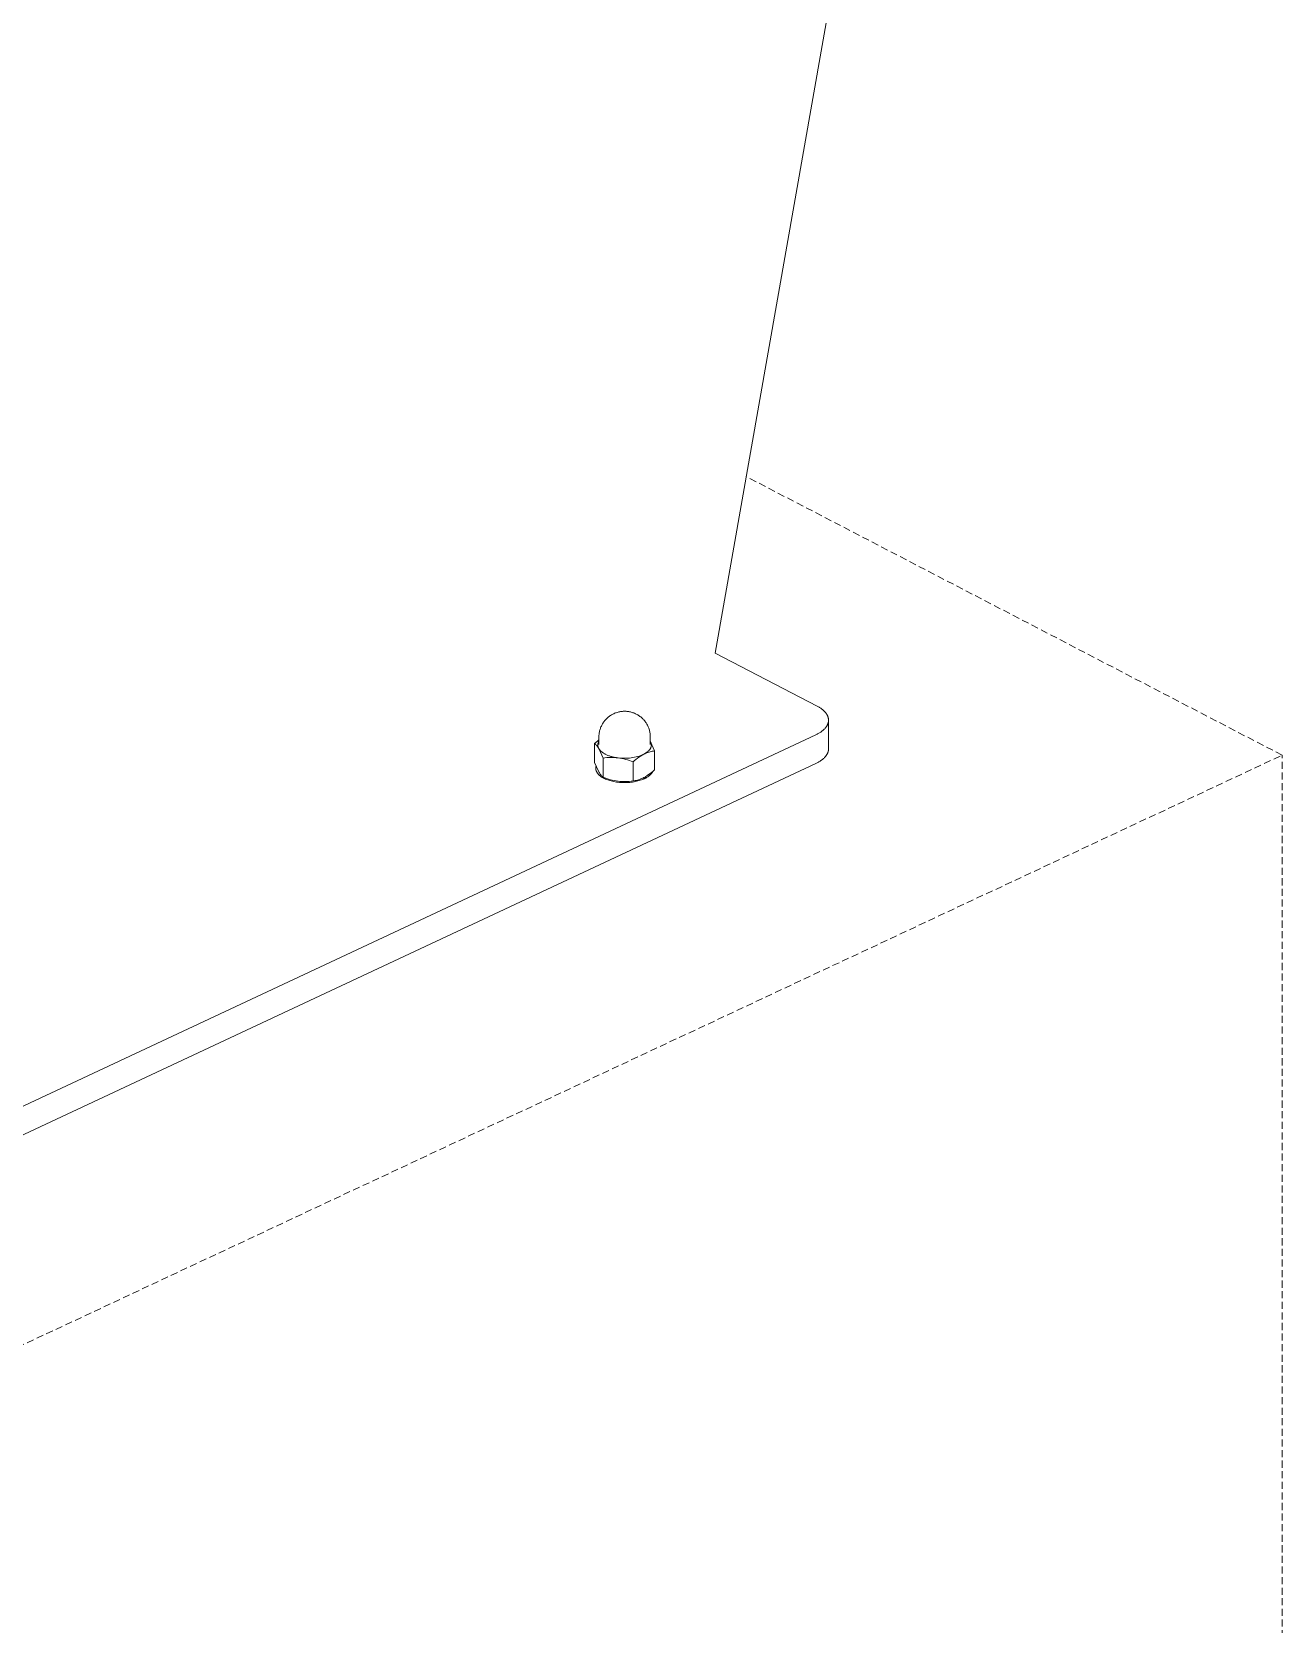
# Model space of a CAD drawing. Header units: millimetres. Extents: x -507 to 4570, y -12 to 3479.
# Drawn here: x 4221.7 to 4446.7, y 1087.6 to 1374.1 of the extents above; entities that cross this region are included whole.
import ezdxf

# ---------------------------------------------------------------- set-up
doc = ezdxf.new("R2010")
doc.units = ezdxf.units.MM
doc.linetypes.add('HIDDEN', pattern=[1.905, 1.27, -0.635])
doc.layers.add('ZANO_R', color=7, linetype='Continuous', lineweight=0)
doc.layers.add('ZANO_R_przerywana', color=7, linetype='HIDDEN', lineweight=0)

msp = doc.modelspace()

# ---------------------------------------------------------------- linework, layer by layer
at = {"layer": 'ZANO_R'}
for p, q in [((4344.68, 1262.32), (4443.02, 1820.67)), ((4363.04, 1252.77), (4344.68, 1262.32)), ((4363.04, 1252.77), (4363.15, 1252.71)), ((4363.15, 1252.71), (4363.26, 1252.65)), ((4363.26, 1252.65), (4363.37, 1252.59)), ((4363.37, 1252.59), (4363.47, 1252.52)), ((4363.47, 1252.52), (4363.58, 1252.46)), ((4363.58, 1252.46), (4363.68, 1252.39)), ((4363.68, 1252.39), (4363.78, 1252.32)), ((4363.78, 1252.32), (4363.88, 1252.25)), ((4363.88, 1252.25), (4363.97, 1252.17)), ((4363.97, 1252.17), (4364.06, 1252.1)), ((4364.06, 1252.1), (4364.15, 1252.02)), ((4364.15, 1252.02), (4364.23, 1251.94)), ((4324.13, 1249.05), (4324.2, 1249.2)), ((4324.2, 1249.2), (4324.27, 1249.34)), ((4324.27, 1249.34), (4324.34, 1249.48)), ((4324.34, 1249.48), (4324.42, 1249.62)), ((4324.42, 1249.62), (4324.51, 1249.76)), ((4324.51, 1249.76), (4324.6, 1249.89)), ((4324.6, 1249.89), (4324.69, 1250.02)), ((4324.69, 1250.02), (4324.79, 1250.15)), ((4324.79, 1250.15), (4324.9, 1250.27)), ((4324.9, 1250.27), (4325.01, 1250.39)), ((4325.01, 1250.39), (4325.12, 1250.51)), ((4325.12, 1250.51), (4325.24, 1250.62)), ((4325.24, 1250.62), (4325.36, 1250.73)), ((4325.36, 1250.73), (4325.48, 1250.83)), ((4325.48, 1250.83), (4325.61, 1250.93)), ((4325.61, 1250.93), (4325.74, 1251.02)), ((4325.74, 1251.02), (4325.87, 1251.11)), ((4325.87, 1251.11), (4326.01, 1251.2)), ((4326.01, 1251.2), (4326.15, 1251.28)), ((4326.15, 1251.28), (4326.29, 1251.35)), ((4326.29, 1251.35), (4326.44, 1251.42)), ((4326.44, 1251.42), (4326.59, 1251.49)), ((4326.59, 1251.49), (4326.74, 1251.55)), ((4326.74, 1251.55), (4326.89, 1251.6)), ((4326.89, 1251.6), (4327.04, 1251.65)), ((4327.04, 1251.65), (4327.2, 1251.7)), ((4327.2, 1251.7), (4327.35, 1251.74)), ((4327.35, 1251.74), (4327.51, 1251.77)), ((4327.51, 1251.77), (4327.67, 1251.8)), ((4327.67, 1251.8), (4327.83, 1251.82)), ((4327.83, 1251.82), (4327.99, 1251.84)), ((4327.99, 1251.84), (4328.15, 1251.85)), ((4328.15, 1251.85), (4328.31, 1251.85)), ((4328.31, 1251.85), (4328.48, 1251.85)), ((4328.48, 1251.85), (4328.64, 1251.85)), ((4328.64, 1251.85), (4328.8, 1251.83)), ((4328.8, 1251.83), (4328.96, 1251.82)), ((4328.96, 1251.82), (4329.12, 1251.79)), ((4329.12, 1251.79), (4329.27, 1251.77)), ((4329.27, 1251.77), (4329.43, 1251.73)), ((4329.43, 1251.73), (4329.58, 1251.69)), ((4329.58, 1251.69), (4329.74, 1251.65)), ((4329.74, 1251.65), (4329.89, 1251.6)), ((4329.89, 1251.6), (4330.04, 1251.55)), ((4330.04, 1251.55), (4330.19, 1251.49)), ((4330.19, 1251.49), (4330.33, 1251.42)), ((4330.33, 1251.42), (4330.48, 1251.35)), ((4330.48, 1251.35), (4330.62, 1251.28)), ((4330.62, 1251.28), (4330.76, 1251.2)), ((4330.76, 1251.2), (4330.89, 1251.12)), ((4330.89, 1251.12), (4331.02, 1251.03)), ((4331.02, 1251.03), (4331.15, 1250.93)), ((4331.15, 1250.93), (4331.28, 1250.84)), ((4331.28, 1250.84), (4331.4, 1250.73)), ((4331.4, 1250.73), (4331.52, 1250.63)), ((4331.52, 1250.63), (4331.64, 1250.52)), ((4331.64, 1250.52), (4331.75, 1250.4)), ((4331.75, 1250.4), (4331.86, 1250.29)), ((4331.86, 1250.29), (4331.96, 1250.17)), ((4331.96, 1250.17), (4332.06, 1250.04)), ((4332.06, 1250.04), (4332.15, 1249.91)), ((4332.15, 1249.91), (4332.24, 1249.78)), ((4332.24, 1249.78), (4332.33, 1249.65)), ((4332.33, 1249.65), (4332.41, 1249.51)), ((4332.41, 1249.51), (4332.49, 1249.37)), ((4332.49, 1249.37), (4332.56, 1249.23)), ((4332.56, 1249.23), (4332.62, 1249.08)), ((4364.23, 1251.94), (4364.31, 1251.87)), ((4364.31, 1251.87), (4364.39, 1251.78)), ((4364.39, 1251.78), (4364.47, 1251.7)), ((4364.47, 1251.7), (4364.54, 1251.62)), ((4364.54, 1251.62), (4364.57, 1251.58)), ((4364.57, 1251.58), (4364.6, 1251.53)), ((4364.6, 1251.53), (4364.64, 1251.49)), ((4364.64, 1251.49), (4364.67, 1251.45)), ((4364.67, 1251.45), (4364.7, 1251.4)), ((4364.72, 1249.14), (4364.69, 1249.1)), ((4364.7, 1251.4), (4364.72, 1251.36)), ((4364.72, 1251.36), (4364.75, 1251.32)), ((4364.75, 1249.19), (4364.72, 1249.14)), ((4364.75, 1251.32), (4364.78, 1251.27)), ((4364.78, 1249.23), (4364.75, 1249.19)), ((4364.78, 1251.27), (4364.8, 1251.23)), ((4364.8, 1249.28), (4364.78, 1249.23)), ((4364.8, 1251.23), (4364.83, 1251.18)), ((4364.83, 1249.32), (4364.8, 1249.28)), ((4364.83, 1251.18), (4364.85, 1251.14)), ((4364.85, 1249.37), (4364.83, 1249.32)), ((4364.85, 1251.14), (4364.87, 1251.09)), ((4364.87, 1249.41), (4364.85, 1249.37)), ((4364.87, 1251.09), (4364.9, 1251.05)), ((4364.89, 1249.46), (4364.87, 1249.41)), ((4364.91, 1249.5), (4364.89, 1249.46)), ((4364.9, 1251.05), (4364.92, 1251)), ((4364.93, 1249.55), (4364.91, 1249.5)), ((4364.92, 1251), (4364.93, 1250.96)), ((4364.93, 1250.96), (4364.95, 1250.91)), ((4364.95, 1249.6), (4364.93, 1249.55)), ((4364.95, 1250.91), (4364.97, 1250.86)), ((4364.97, 1249.64), (4364.95, 1249.6)), ((4364.97, 1250.86), (4364.98, 1250.82)), ((4364.98, 1249.69), (4364.97, 1249.64)), ((4364.98, 1250.82), (4365, 1250.77)), ((4365, 1249.74), (4364.98, 1249.69)), ((4365, 1250.77), (4365.01, 1250.73)), ((4365.01, 1249.78), (4365, 1249.74)), ((4365.01, 1250.73), (4365.02, 1250.68)), ((4365.02, 1249.83), (4365.01, 1249.78)), ((4365.02, 1250.68), (4365.03, 1250.63)), ((4365.03, 1249.88), (4365.02, 1249.83)), ((4365.03, 1250.63), (4365.04, 1250.58)), ((4365.04, 1249.92), (4365.03, 1249.88)), ((4365.04, 1250.58), (4365.05, 1250.54)), ((4365.05, 1249.97), (4365.04, 1249.92)), ((4365.05, 1250.54), (4365.06, 1250.49)), ((4365.06, 1250.02), (4365.05, 1249.97)), ((4365.06, 1250.49), (4365.06, 1250.44)), ((4365.06, 1250.44), (4365.07, 1250.4)), ((4365.07, 1250.11), (4365.06, 1250.07)), ((4365.06, 1250.07), (4365.06, 1250.02)), ((4365.07, 1250.4), (4365.07, 1250.35)), ((4365.07, 1250.35), (4365.07, 1250.3)), ((4365.07, 1250.3), (4365.07, 1250.25)), ((4365.07, 1250.25), (4365.07, 1250.21)), ((4365.07, 1250.25), (4365.07, 1245.1)), ((4365.07, 1250.21), (4365.07, 1250.16)), ((4365.07, 1250.16), (4365.07, 1250.11)), ((4131.71, 1139.42), (4362.76, 1247.6)), ((4323.24, 1246.28), (4322.99, 1246.07)), ((4323.5, 1246.49), (4323.24, 1246.28)), ((4323.75, 1246.69), (4323.5, 1246.49)), ((4323.66, 1246.24), (4323.67, 1246.27)), ((4323.67, 1246.27), (4323.69, 1246.31)), ((4323.69, 1246.31), (4323.71, 1246.35)), ((4323.71, 1246.35), (4323.73, 1246.39)), ((4323.73, 1246.39), (4323.75, 1246.43)), ((4323.75, 1247.22), (4323.76, 1247.38)), ((4323.75, 1245.85), (4323.75, 1247.22)), ((4323.76, 1247.54), (4323.78, 1247.69)), ((4323.76, 1247.38), (4323.76, 1247.54)), ((4323.78, 1247.69), (4323.8, 1247.85)), ((4323.8, 1247.85), (4323.82, 1248)), ((4323.82, 1248), (4323.85, 1248.16)), ((4323.85, 1248.16), (4323.88, 1248.31)), ((4323.88, 1248.31), (4323.92, 1248.46)), ((4323.92, 1248.46), (4323.97, 1248.61)), ((4323.97, 1248.61), (4324.02, 1248.76)), ((4324.02, 1248.76), (4324.07, 1248.91)), ((4324.07, 1248.91), (4324.13, 1249.05)), ((4332.62, 1249.08), (4332.69, 1248.94)), ((4332.69, 1248.94), (4332.74, 1248.79)), ((4332.74, 1248.79), (4332.79, 1248.63)), ((4332.79, 1248.63), (4332.84, 1248.48)), ((4332.84, 1248.48), (4332.88, 1248.33)), ((4332.88, 1248.33), (4332.92, 1248.17)), ((4332.92, 1248.17), (4332.95, 1248.02)), ((4332.95, 1248.02), (4332.97, 1247.86)), ((4332.97, 1247.86), (4332.99, 1247.7)), ((4332.99, 1247.7), (4333, 1247.54)), ((4333, 1247.54), (4333.01, 1247.38)), ((4333.01, 1247.38), (4333.01, 1247.22)), ((4333.01, 1247.22), (4333.01, 1245.85)), ((4333.01, 1246.43), (4333.02, 1246.42)), ((4333.02, 1246.42), (4333.04, 1246.38)), ((4333.04, 1246.38), (4333.06, 1246.35)), ((4333.06, 1246.35), (4333.07, 1246.31)), ((4333.77, 1244.73), (4333.06, 1246.35)), ((4333.07, 1246.31), (4333.09, 1246.27)), ((4333.09, 1246.27), (4333.11, 1246.24)), ((4362.88, 1247.66), (4362.76, 1247.6)), ((4363, 1247.72), (4362.88, 1247.66)), ((4363.11, 1247.78), (4363, 1247.72)), ((4363.22, 1247.84), (4363.11, 1247.78)), ((4363.34, 1247.9), (4363.22, 1247.84)), ((4363.44, 1247.97), (4363.34, 1247.9)), ((4363.55, 1248.04), (4363.44, 1247.97)), ((4363.66, 1248.11), (4363.55, 1248.04)), ((4363.76, 1248.18), (4363.66, 1248.11)), ((4363.86, 1248.25), (4363.76, 1248.18)), ((4363.95, 1248.32), (4363.86, 1248.25)), ((4364.04, 1248.4), (4363.95, 1248.32)), ((4364.13, 1248.48), (4364.04, 1248.4)), ((4364.22, 1248.55), (4364.13, 1248.48)), ((4364.3, 1248.63), (4364.22, 1248.55)), ((4364.38, 1248.72), (4364.3, 1248.63)), ((4364.46, 1248.8), (4364.38, 1248.72)), ((4364.53, 1248.88), (4364.46, 1248.8)), ((4364.56, 1248.93), (4364.53, 1248.88)), ((4364.6, 1248.97), (4364.56, 1248.93)), ((4364.63, 1249.01), (4364.6, 1248.97)), ((4364.66, 1249.06), (4364.63, 1249.01)), ((4364.69, 1249.1), (4364.66, 1249.06)), ((4322.99, 1246.07), (4322.99, 1242.63)), ((4322.99, 1246.07), (4323.08, 1246)), ((4323.08, 1246), (4323.16, 1245.92)), ((4323.16, 1245.92), (4323.23, 1245.84)), ((4323.23, 1245.84), (4323.31, 1245.76)), ((4323.31, 1245.76), (4323.38, 1245.68)), ((4323.38, 1245.68), (4323.45, 1245.59)), ((4323.45, 1245.59), (4323.52, 1245.5)), ((4323.52, 1245.5), (4323.58, 1245.41)), ((4323.57, 1245.86), (4323.58, 1245.9)), ((4323.57, 1245.82), (4323.57, 1245.86)), ((4323.57, 1245.78), (4323.57, 1245.82)), ((4323.57, 1245.73), (4323.57, 1245.78)), ((4323.57, 1245.69), (4323.57, 1245.73)), ((4323.58, 1245.65), (4323.57, 1245.69)), ((4323.58, 1245.95), (4323.59, 1245.99)), ((4323.58, 1245.9), (4323.58, 1245.95)), ((4323.58, 1245.61), (4323.58, 1245.65)), ((4323.59, 1245.56), (4323.58, 1245.61)), ((4323.58, 1245.41), (4323.64, 1245.32)), ((4323.59, 1245.99), (4323.6, 1246.03)), ((4323.59, 1245.52), (4323.59, 1245.56)), ((4323.6, 1245.48), (4323.59, 1245.52)), ((4323.6, 1246.03), (4323.61, 1246.07)), ((4323.61, 1245.44), (4323.6, 1245.48)), ((4323.61, 1246.07), (4323.62, 1246.11)), ((4323.63, 1245.4), (4323.61, 1245.44)), ((4323.62, 1246.11), (4323.63, 1246.15)), ((4323.63, 1246.15), (4323.64, 1246.2)), ((4323.64, 1245.36), (4323.63, 1245.4)), ((4323.64, 1246.2), (4323.66, 1246.24)), ((4323.66, 1245.32), (4323.64, 1245.36)), ((4323.64, 1245.32), (4323.7, 1245.22)), ((4323.67, 1245.28), (4323.66, 1245.32)), ((4323.69, 1245.24), (4323.67, 1245.28)), ((4323.71, 1245.2), (4323.69, 1245.24)), ((4323.7, 1245.22), (4323.75, 1245.13)), ((4323.73, 1245.16), (4323.71, 1245.2)), ((4323.75, 1245.13), (4323.73, 1245.16)), ((4323.77, 1245.09), (4323.75, 1245.13)), ((4323.75, 1245.13), (4324.51, 1243.43)), ((4323.79, 1245.06), (4323.77, 1245.09)), ((4323.82, 1245.02), (4323.79, 1245.06)), ((4323.84, 1244.98), (4323.82, 1245.02)), ((4323.87, 1244.95), (4323.84, 1244.98)), ((4323.9, 1244.91), (4323.87, 1244.95)), ((4323.92, 1244.88), (4323.9, 1244.91)), ((4323.95, 1244.84), (4323.92, 1244.88)), ((4323.98, 1244.81), (4323.95, 1244.84)), ((4324.02, 1244.77), (4323.98, 1244.81)), ((4324.05, 1244.74), (4324.02, 1244.77)), ((4324.09, 1244.7), (4324.05, 1244.74)), ((4324.12, 1244.67), (4324.09, 1244.7)), ((4324.16, 1244.63), (4324.12, 1244.67)), ((4324.2, 1244.6), (4324.16, 1244.63)), ((4324.24, 1244.57), (4324.2, 1244.6)), ((4324.28, 1244.53), (4324.24, 1244.57)), ((4324.32, 1244.5), (4324.28, 1244.53)), ((4324.41, 1244.43), (4324.32, 1244.5)), ((4324.5, 1244.37), (4324.41, 1244.43)), ((4324.6, 1244.31), (4324.5, 1244.37)), ((4324.51, 1243.43), (4324.84, 1243.48)), ((4324.51, 1239.99), (4324.51, 1243.43)), ((4324.7, 1244.24), (4324.6, 1244.31)), ((4324.8, 1244.18), (4324.7, 1244.24)), ((4324.91, 1244.13), (4324.8, 1244.18)), ((4324.84, 1243.48), (4325.18, 1243.51)), ((4325.03, 1244.07), (4324.91, 1244.13)), ((4325.14, 1244.02), (4325.03, 1244.07)), ((4325.27, 1243.96), (4325.14, 1244.02)), ((4325.18, 1243.51), (4325.52, 1243.53)), ((4325.39, 1243.91), (4325.27, 1243.96)), ((4325.52, 1243.86), (4325.39, 1243.91)), ((4325.65, 1243.82), (4325.52, 1243.86)), ((4325.52, 1243.53), (4325.85, 1243.54)), ((4325.78, 1243.77), (4325.65, 1243.82)), ((4325.92, 1243.73), (4325.78, 1243.77)), ((4325.85, 1243.54), (4326.19, 1243.54)), ((4326.05, 1243.69), (4325.92, 1243.73)), ((4326.19, 1243.66), (4326.05, 1243.69)), ((4326.33, 1243.62), (4326.19, 1243.66)), ((4326.19, 1243.54), (4326.53, 1243.53)), ((4326.48, 1243.59), (4326.33, 1243.62)), ((4326.62, 1243.56), (4326.48, 1243.59)), ((4326.53, 1243.53), (4326.87, 1243.5)), ((4326.91, 1243.51), (4326.62, 1243.56)), ((4326.87, 1243.5), (4327.2, 1243.47)), ((4327.2, 1243.47), (4326.91, 1243.51)), ((4327.5, 1243.43), (4327.2, 1243.47)), ((4327.2, 1243.47), (4327.55, 1243.42)), ((4327.79, 1243.41), (4327.5, 1243.43)), ((4327.55, 1243.42), (4327.89, 1243.35)), ((4328.09, 1243.39), (4327.79, 1243.41)), ((4328.38, 1243.39), (4328.09, 1243.39)), ((4328.68, 1243.39), (4328.38, 1243.39)), ((4328.97, 1243.41), (4328.68, 1243.39)), ((4329.27, 1243.43), (4328.97, 1243.41)), ((4329.56, 1243.47), (4329.27, 1243.43)), ((4329.86, 1243.51), (4329.56, 1243.47)), ((4330.15, 1243.57), (4329.86, 1243.51)), ((4330.44, 1243.64), (4330.15, 1243.57)), ((4330.42, 1243.19), (4330.69, 1243.4)), ((4330.72, 1243.71), (4330.44, 1243.64)), ((4330.69, 1243.4), (4330.96, 1243.59)), ((4331.01, 1243.8), (4330.72, 1243.71)), ((4330.96, 1243.59), (4331.25, 1243.78)), ((4331.29, 1243.9), (4331.01, 1243.8)), ((4331.25, 1243.78), (4331.54, 1243.95)), ((4331.56, 1244), (4331.29, 1243.9)), ((4331.54, 1243.95), (4331.84, 1244.12)), ((4331.84, 1244.12), (4331.56, 1244)), ((4331.84, 1244.12), (4332.02, 1244.21)), ((4331.94, 1244.17), (4331.84, 1244.12)), ((4332.04, 1244.23), (4331.94, 1244.17)), ((4332.02, 1244.21), (4332.21, 1244.29)), ((4332.14, 1244.29), (4332.04, 1244.23)), ((4332.23, 1244.35), (4332.14, 1244.29)), ((4332.21, 1244.29), (4332.39, 1244.37)), ((4332.32, 1244.41), (4332.23, 1244.35)), ((4332.41, 1244.47), (4332.32, 1244.41)), ((4332.39, 1244.37), (4332.59, 1244.44)), ((4332.45, 1244.5), (4332.41, 1244.47)), ((4332.5, 1244.54), (4332.45, 1244.5)), ((4332.54, 1244.57), (4332.5, 1244.54)), ((4332.58, 1244.6), (4332.54, 1244.57)), ((4332.61, 1244.64), (4332.58, 1244.6)), ((4332.59, 1244.44), (4332.78, 1244.5)), ((4332.65, 1244.67), (4332.61, 1244.64)), ((4332.69, 1244.71), (4332.65, 1244.67)), ((4332.72, 1244.74), (4332.69, 1244.71)), ((4332.76, 1244.78), (4332.72, 1244.74)), ((4332.79, 1244.81), (4332.76, 1244.78)), ((4332.78, 1244.5), (4332.98, 1244.56)), ((4332.82, 1244.85), (4332.79, 1244.81)), ((4332.85, 1244.89), (4332.82, 1244.85)), ((4332.88, 1244.92), (4332.85, 1244.89)), ((4332.91, 1244.96), (4332.88, 1244.92)), ((4332.94, 1245), (4332.91, 1244.96)), ((4332.96, 1245.04), (4332.94, 1245)), ((4332.99, 1245.07), (4332.96, 1245.04)), ((4332.98, 1244.56), (4333.17, 1244.61)), ((4333.01, 1245.11), (4332.99, 1245.07)), ((4333.03, 1245.15), (4333.01, 1245.11)), ((4333.05, 1245.19), (4333.03, 1245.15)), ((4333.07, 1245.23), (4333.05, 1245.19)), ((4333.09, 1245.27), (4333.07, 1245.23)), ((4333.11, 1245.31), (4333.09, 1245.27)), ((4333.11, 1246.24), (4333.12, 1246.2)), ((4333.12, 1245.35), (4333.11, 1245.31)), ((4333.12, 1246.2), (4333.13, 1246.16)), ((4333.13, 1245.38), (4333.12, 1245.35)), ((4333.13, 1246.16), (4333.15, 1246.12)), ((4333.15, 1245.42), (4333.13, 1245.38)), ((4333.15, 1246.12), (4333.16, 1246.09)), ((4333.16, 1245.46), (4333.15, 1245.42)), ((4333.16, 1246.09), (4333.17, 1246.05)), ((4333.17, 1245.5), (4333.16, 1245.46)), ((4333.17, 1246.05), (4333.18, 1246.01)), ((4333.18, 1245.54), (4333.17, 1245.5)), ((4333.17, 1244.61), (4333.37, 1244.66)), ((4333.18, 1246.01), (4333.18, 1245.97)), ((4333.18, 1245.97), (4333.19, 1245.93)), ((4333.19, 1245.62), (4333.18, 1245.58)), ((4333.18, 1245.58), (4333.18, 1245.54)), ((4333.19, 1245.93), (4333.19, 1245.89)), ((4333.19, 1245.89), (4333.2, 1245.86)), ((4333.2, 1245.7), (4333.19, 1245.66)), ((4333.19, 1245.66), (4333.19, 1245.62)), ((4333.2, 1245.86), (4333.2, 1245.82)), ((4333.2, 1245.82), (4333.2, 1245.78)), ((4333.2, 1245.78), (4333.2, 1245.74)), ((4333.2, 1245.74), (4333.2, 1245.7)), ((4333.37, 1244.66), (4333.57, 1244.69)), ((4333.57, 1244.69), (4333.77, 1244.73)), ((4333.77, 1241.29), (4333.77, 1244.73)), ((4364.26, 1243.43), (4364.17, 1243.35)), ((4364.34, 1243.52), (4364.26, 1243.43)), ((4364.42, 1243.6), (4364.34, 1243.52)), ((4364.46, 1243.65), (4364.42, 1243.6)), ((4364.5, 1243.69), (4364.46, 1243.65)), ((4364.53, 1243.73), (4364.5, 1243.69)), ((4364.57, 1243.78), (4364.53, 1243.73)), ((4364.6, 1243.82), (4364.57, 1243.78)), ((4364.64, 1243.87), (4364.6, 1243.82)), ((4364.67, 1243.91), (4364.64, 1243.87)), ((4364.7, 1243.96), (4364.67, 1243.91)), ((4364.73, 1244), (4364.7, 1243.96)), ((4364.76, 1244.05), (4364.73, 1244)), ((4364.78, 1244.09), (4364.76, 1244.05)), ((4364.81, 1244.14), (4364.78, 1244.09)), ((4364.84, 1244.19), (4364.81, 1244.14)), ((4364.86, 1244.23), (4364.84, 1244.19)), ((4364.88, 1244.28), (4364.86, 1244.23)), ((4364.9, 1244.33), (4364.88, 1244.28)), ((4364.92, 1244.37), (4364.9, 1244.33)), ((4364.94, 1244.42), (4364.92, 1244.37)), ((4364.96, 1244.47), (4364.94, 1244.42)), ((4364.98, 1244.52), (4364.96, 1244.47)), ((4364.99, 1244.57), (4364.98, 1244.52)), ((4365.01, 1244.61), (4364.99, 1244.57)), ((4365.02, 1244.66), (4365.01, 1244.61)), ((4365.03, 1244.71), (4365.02, 1244.66)), ((4365.04, 1244.76), (4365.03, 1244.71)), ((4365.05, 1244.81), (4365.04, 1244.76)), ((4365.06, 1244.9), (4365.05, 1244.86)), ((4365.05, 1244.86), (4365.05, 1244.81)), ((4365.07, 1244.95), (4365.06, 1244.9)), ((4365.07, 1245.1), (4365.07, 1245.05)), ((4365.07, 1245.05), (4365.07, 1245)), ((4365.07, 1245), (4365.07, 1244.95)), ((4362.76, 1242.45), (4131.71, 1134.26)), ((4323.75, 1240.94), (4322.99, 1242.63)), ((4323.2, 1241.7), (4323.21, 1241.74)), ((4323.2, 1241.66), (4323.2, 1241.7)), ((4323.2, 1241.63), (4323.2, 1241.66)), ((4323.2, 1241.59), (4323.2, 1241.63)), ((4323.2, 1241.55), (4323.2, 1241.59)), ((4323.2, 1241.51), (4323.2, 1241.55)), ((4323.2, 1241.47), (4323.2, 1241.51)), ((4323.21, 1241.44), (4323.2, 1241.47)), ((4323.21, 1241.78), (4323.22, 1241.82)), ((4323.21, 1241.74), (4323.21, 1241.78)), ((4323.21, 1241.4), (4323.21, 1241.44)), ((4323.22, 1241.36), (4323.21, 1241.4)), ((4323.22, 1241.82), (4323.23, 1241.85)), ((4323.23, 1241.32), (4323.22, 1241.36)), ((4323.23, 1241.85), (4323.24, 1241.89)), ((4323.23, 1241.28), (4323.23, 1241.32)), ((4323.24, 1241.25), (4323.23, 1241.28)), ((4323.24, 1241.89), (4323.25, 1241.93)), ((4323.25, 1241.21), (4323.24, 1241.25)), ((4323.25, 1241.93), (4323.26, 1241.97)), ((4323.27, 1241.17), (4323.25, 1241.21)), ((4323.28, 1241.14), (4323.27, 1241.17)), ((4323.29, 1241.1), (4323.28, 1241.14)), ((4323.31, 1241.06), (4323.29, 1241.1)), ((4323.32, 1241.02), (4323.31, 1241.06)), ((4323.34, 1240.99), (4323.32, 1241.02)), ((4323.36, 1240.95), (4323.34, 1240.99)), ((4323.38, 1240.92), (4323.36, 1240.95)), ((4323.4, 1240.88), (4323.38, 1240.92)), ((4323.42, 1240.84), (4323.4, 1240.88)), ((4323.44, 1240.81), (4323.42, 1240.84)), ((4323.47, 1240.77), (4323.44, 1240.81)), ((4323.49, 1240.74), (4323.47, 1240.77)), ((4323.52, 1240.7), (4323.49, 1240.74)), ((4323.54, 1240.67), (4323.52, 1240.7)), ((4323.57, 1240.64), (4323.54, 1240.67)), ((4323.6, 1240.6), (4323.57, 1240.64)), ((4323.63, 1240.57), (4323.6, 1240.6)), ((4323.65, 1240.54), (4323.63, 1240.57)), ((4323.69, 1240.5), (4323.65, 1240.54)), ((4323.8, 1240.84), (4323.75, 1240.94)), ((4323.86, 1240.75), (4323.8, 1240.84)), ((4323.92, 1240.65), (4323.86, 1240.75)), ((4323.98, 1240.56), (4323.92, 1240.65)), ((4324.05, 1240.47), (4323.98, 1240.56)), ((4327.89, 1243.35), (4328.23, 1243.28)), ((4328.23, 1243.28), (4328.57, 1243.2)), ((4328.57, 1243.2), (4328.91, 1243.1)), ((4328.91, 1243.1), (4329.24, 1243)), ((4329.24, 1243), (4329.57, 1242.88)), ((4329.57, 1242.88), (4329.9, 1242.76)), ((4329.9, 1242.76), (4330.15, 1242.98)), ((4329.9, 1239.32), (4329.9, 1242.76)), ((4330.15, 1242.98), (4330.42, 1243.19)), ((4332.98, 1240.65), (4332.71, 1240.45)), ((4333.25, 1240.85), (4332.98, 1240.65)), ((4333.11, 1240.54), (4333.07, 1240.49)), ((4333.15, 1240.58), (4333.11, 1240.54)), ((4333.19, 1240.63), (4333.15, 1240.58)), ((4333.23, 1240.67), (4333.19, 1240.63)), ((4333.26, 1240.72), (4333.23, 1240.67)), ((4333.52, 1241.06), (4333.25, 1240.85)), ((4333.29, 1240.76), (4333.26, 1240.72)), ((4333.32, 1240.81), (4333.29, 1240.76)), ((4333.35, 1240.85), (4333.32, 1240.81)), ((4333.38, 1240.9), (4333.35, 1240.85)), ((4333.41, 1240.95), (4333.38, 1240.9)), ((4333.43, 1241), (4333.41, 1240.95)), ((4333.77, 1241.29), (4333.52, 1241.06)), ((4362.88, 1242.51), (4362.76, 1242.45)), ((4363, 1242.57), (4362.88, 1242.51)), ((4363.12, 1242.63), (4363, 1242.57)), ((4363.24, 1242.69), (4363.12, 1242.63)), ((4363.35, 1242.76), (4363.24, 1242.69)), ((4363.46, 1242.83), (4363.35, 1242.76)), ((4363.57, 1242.9), (4363.46, 1242.83)), ((4363.68, 1242.97), (4363.57, 1242.9)), ((4363.79, 1243.04), (4363.68, 1242.97)), ((4363.89, 1243.12), (4363.79, 1243.04)), ((4363.98, 1243.19), (4363.89, 1243.12)), ((4364.08, 1243.27), (4363.98, 1243.19)), ((4364.17, 1243.35), (4364.08, 1243.27)), ((4323.72, 1240.47), (4323.69, 1240.5)), ((4323.75, 1240.44), (4323.72, 1240.47)), ((4323.82, 1240.37), (4323.75, 1240.44)), ((4323.89, 1240.31), (4323.82, 1240.37)), ((4323.96, 1240.25), (4323.89, 1240.31)), ((4324.03, 1240.19), (4323.96, 1240.25)), ((4324.11, 1240.14), (4324.03, 1240.19)), ((4324.12, 1240.39), (4324.05, 1240.47)), ((4324.19, 1240.08), (4324.11, 1240.14)), ((4324.19, 1240.3), (4324.12, 1240.39)), ((4324.27, 1240.22), (4324.19, 1240.3)), ((4324.27, 1240.03), (4324.19, 1240.08)), ((4324.34, 1240.14), (4324.27, 1240.22)), ((4324.36, 1239.97), (4324.27, 1240.03)), ((4324.42, 1240.07), (4324.34, 1240.14)), ((4324.44, 1239.92), (4324.36, 1239.97)), ((4324.51, 1239.99), (4324.42, 1240.07)), ((4324.53, 1239.87), (4324.44, 1239.92)), ((4324.83, 1239.87), (4324.51, 1239.99)), ((4324.62, 1239.82), (4324.53, 1239.87)), ((4324.62, 1239.82), (4324.77, 1239.89)), ((4324.7, 1239.78), (4324.62, 1239.82)), ((4324.68, 1239.79), (4324.68, 1239.93)), ((4324.79, 1239.74), (4324.7, 1239.78)), ((4324.96, 1239.66), (4324.79, 1239.74)), ((4325.16, 1239.75), (4324.83, 1239.87)), ((4325.14, 1239.59), (4324.96, 1239.66)), ((4325.34, 1239.52), (4325.14, 1239.59)), ((4325.5, 1239.65), (4325.16, 1239.75)), ((4325.54, 1239.45), (4325.34, 1239.52)), ((4325.83, 1239.55), (4325.5, 1239.65)), ((4325.75, 1239.38), (4325.54, 1239.45)), ((4325.97, 1239.32), (4325.75, 1239.38)), ((4326.17, 1239.47), (4325.83, 1239.55)), ((4326.2, 1239.26), (4325.97, 1239.32)), ((4326.51, 1239.4), (4326.17, 1239.47)), ((4326.44, 1239.21), (4326.2, 1239.26)), ((4326.68, 1239.17), (4326.44, 1239.21)), ((4326.86, 1239.33), (4326.51, 1239.4)), ((4326.93, 1239.13), (4326.68, 1239.17)), ((4327.2, 1239.28), (4326.86, 1239.33)), ((4327.19, 1239.1), (4326.93, 1239.13)), ((4327.45, 1239.07), (4327.19, 1239.1)), ((4327.54, 1239.25), (4327.2, 1239.28)), ((4327.71, 1239.05), (4327.45, 1239.07)), ((4327.88, 1239.23), (4327.54, 1239.25)), ((4327.98, 1239.03), (4327.71, 1239.05)), ((4328.21, 1239.21), (4327.88, 1239.23)), ((4328.25, 1239.03), (4327.98, 1239.03)), ((4328.55, 1239.21), (4328.21, 1239.21)), ((4328.52, 1239.03), (4328.25, 1239.03)), ((4328.73, 1239.22), (4328.39, 1239.21)), ((4328.78, 1239.03), (4328.52, 1239.03)), ((4328.89, 1239.22), (4328.55, 1239.21)), ((4329.06, 1239.23), (4328.73, 1239.22)), ((4329.05, 1239.05), (4328.78, 1239.03)), ((4329.23, 1239.24), (4328.89, 1239.22)), ((4329.31, 1239.07), (4329.05, 1239.05)), ((4329.56, 1239.28), (4329.23, 1239.24)), ((4329.57, 1239.09), (4329.31, 1239.07)), ((4329.9, 1239.32), (4329.56, 1239.28)), ((4329.83, 1239.13), (4329.57, 1239.09)), ((4330.08, 1239.17), (4329.83, 1239.13)), ((4330.1, 1239.35), (4329.9, 1239.32)), ((4330.32, 1239.21), (4330.08, 1239.17)), ((4330.3, 1239.39), (4330.1, 1239.35)), ((4330.5, 1239.43), (4330.3, 1239.39)), ((4330.55, 1239.26), (4330.32, 1239.21)), ((4330.7, 1239.49), (4330.5, 1239.43)), ((4330.78, 1239.32), (4330.55, 1239.26)), ((4330.89, 1239.54), (4330.7, 1239.49)), ((4331, 1239.38), (4330.78, 1239.32)), ((4331.09, 1239.61), (4330.89, 1239.54)), ((4331.21, 1239.44), (4331, 1239.38)), ((4331.28, 1239.68), (4331.09, 1239.61)), ((4331.41, 1239.51), (4331.21, 1239.44)), ((4331.47, 1239.76), (4331.28, 1239.68)), ((4331.6, 1239.58), (4331.41, 1239.51)), ((4331.65, 1239.84), (4331.47, 1239.76)), ((4331.78, 1239.65), (4331.6, 1239.58)), ((4331.84, 1239.93), (4331.65, 1239.84)), ((4331.7, 1239.86), (4331.95, 1239.73)), ((4331.95, 1239.73), (4331.78, 1239.65)), ((4332.13, 1240.09), (4331.84, 1239.93)), ((4332.08, 1239.79), (4331.95, 1239.73)), ((4332.2, 1239.85), (4332.08, 1239.79)), ((4332.09, 1240.06), (4332.09, 1239.79)), ((4332.42, 1240.27), (4332.13, 1240.09)), ((4332.32, 1239.92), (4332.2, 1239.85)), ((4332.43, 1239.99), (4332.32, 1239.92)), ((4332.71, 1240.45), (4332.42, 1240.27)), ((4332.54, 1240.06), (4332.43, 1239.99)), ((4332.6, 1240.09), (4332.54, 1240.06)), ((4332.65, 1240.13), (4332.6, 1240.09)), ((4332.7, 1240.17), (4332.65, 1240.13)), ((4332.75, 1240.21), (4332.7, 1240.17)), ((4332.8, 1240.25), (4332.75, 1240.21)), ((4332.85, 1240.29), (4332.8, 1240.25)), ((4332.9, 1240.33), (4332.85, 1240.29)), ((4332.94, 1240.37), (4332.9, 1240.33)), ((4332.99, 1240.41), (4332.94, 1240.37)), ((4333.03, 1240.45), (4332.99, 1240.41)), ((4333.07, 1240.49), (4333.03, 1240.45))]:
    msp.add_line(p, q, dxfattribs=at)
at = {"layer": 'ZANO_R_przerywana'}
for p, q in [((4446.68, 1243.95), (4350.27, 1294.08)), ((4124.28, 1092.99), (4446.68, 1243.95)), ((4446.68, 986.22), (4446.68, 1243.95))]:
    msp.add_line(p, q, dxfattribs=at)

doc.saveas('drawing.dxf')
